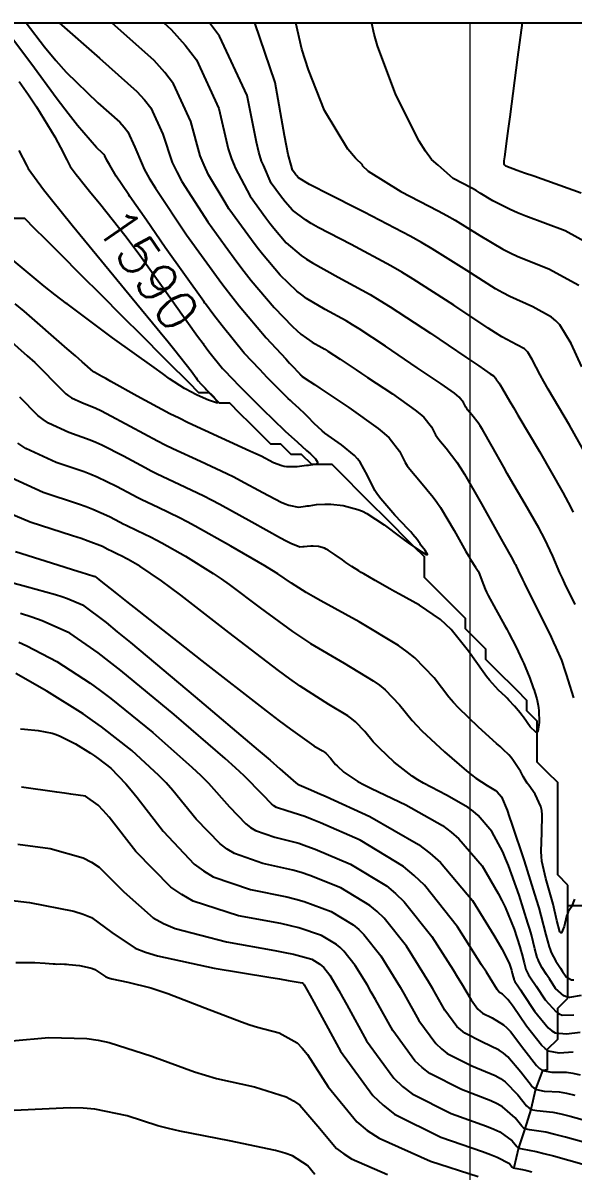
# Model space of a CAD drawing. Header units: metres. Extents: x 837117 to 838477, y 1189012 to 1191015.
# Drawn here: x 837632.9 to 837686.6, y 1190902 to 1191013.9 of the extents above; entities that cross this region are included whole.
import ezdxf

# ---------------------------------------------------------------- set-up
doc = ezdxf.new("R2010")
doc.units = ezdxf.units.M
doc.header["$LTSCALE"] = 0.3
doc.layers.add('COORD', color=7, linetype='Continuous', lineweight=20)
doc.layers.add('DRENAJE', color=5, linetype='Continuous', lineweight=25)
for name, color, linetype in [('COTAS 10', 1, 'Continuous'), ('COTAS INT', 252, 'Continuous'), ('MARCO IMP', 130, 'Continuous')]:
    doc.layers.add(name, color=color, linetype=linetype)
doc.styles.get("Standard").update_dxf_attribs({"font": 'simplex.shx'})

msp = doc.modelspace()

# ---------------------------------------------------------------- linework, layer by layer
at = {"layer": 'COORD'}
msp.add_line((837676.514, 1189013.872), (837676.514, 1191013.872), dxfattribs=at)
msp.add_lwpolyline([(837476.514, 1189013.872), (838476.514, 1189013.872), (838476.514, 1191013.872), (837476.514, 1191013.872)], close=True, dxfattribs=at)
at = {"layer": 'COTAS 10'}
for points, elevation in [([(837646.638, 1191013.872), (837647.368, 1191013.226), (837648.711, 1191011.719), (837649.832, 1191010.272), (837652.02, 1191005.542), (837652.931, 1191001.591), (837653.247, 1191000.635), (837653.49, 1191000), (837653.59, 1190999.739), (837655.059, 1190996.998), (837656.601, 1190994.872), (837656.991, 1190994.363), (837657.365, 1190993.888), (837658.581, 1190992.459), (837660.033, 1190991.212), (837660.556, 1190990.851), (837661.131, 1190990.484), (837663.644, 1190989.104), (837666.76, 1190987.401), (837667.715, 1190986.831), (837668.711, 1190986.217), (837672.642, 1190983.644), (837676.088, 1190981.301), (837676.777, 1190980.832), (837677.352, 1190980.442), (837678.474, 1190979.686), (837678.782, 1190979.468), (837678.844, 1190979.418), (837678.896, 1190979.372), (837679, 1190979.241), (837679.053, 1190979.135), (837679.074, 1190979.104), (837679.096, 1190979.073), (837679.198, 1190978.956), (837679.342, 1190978.767), (837679.392, 1190978.691), (837679.445, 1190978.605), (837679.674, 1190978.207), (837680.383, 1190976.986), (837680.74, 1190976.381), (837681.167, 1190975.66), (837683.287, 1190972.093), (837685.565, 1190968.113), (837686.091, 1190967.132), (837686.571, 1190966.203)], 1600), ([(837679.903, 1191000), (837679.893, 1191000.009), (837679.884, 1191000.021), (837679.875, 1191000.035), (837679.842, 1191000.101), (837679.829, 1191000.262), (837679.834, 1191000.335), (837679.842, 1191000.421), (837679.899, 1191000.833), (837680.14, 1191002.623), (837680.263, 1191003.576), (837680.412, 1191004.729), (837681.155, 1191010.545), (837681.606, 1191013.872)], 1610), ([(837632.535, 1191008.155), (837633.437, 1191006.854), (837634.216, 1191005.702), (837636.011, 1191002.79), (837636.848, 1191001.168), (837637.024, 1191000.829), (837637.175, 1191000.539), (837637.457, 1191000), (837637.516, 1190999.888), (837638.083, 1190999.109), (837638.376, 1190998.737), (837638.728, 1190998.299), (837639.401, 1190997.479), (837640.49, 1190996.151), (837642.828, 1190993.196), (837643.544, 1190992.246), (837644.29, 1190991.241), (837647.227, 1190987.141), (837647.688, 1190986.493), (837649.92, 1190983.359), (837650.464, 1190982.617), (837650.511, 1190982.553), (837651.035, 1190981.853), (837652.368, 1190980.198), (837653.46, 1190979.05), (837653.832, 1190978.669), (837654.234, 1190978.261), (837655.939, 1190976.558), (837657.668, 1190974.87), (837658.086, 1190974.47), (837658.477, 1190974.101), (837659.671, 1190973.011), (837660.561, 1190972.216), (837660.76, 1190972.032), (837660.939, 1190971.864), (837661.418, 1190971.386), (837661.629, 1190971.074), (837661.64, 1190971.01), (837661.631, 1190970.955), (837661.424, 1190970.84), (837660.943, 1190970.775), (837660.76, 1190970.753), (837660.556, 1190970.729), (837659.64, 1190970.626), (837658.646, 1190970.616), (837658.393, 1190970.651), (837658.15, 1190970.701), (837657.352, 1190971.018), (837656.125, 1190971.639), (837655.61, 1190971.881), (837655.02, 1190972.154), (837652.26, 1190973.395), (837649.023, 1190974.901), (837648.132, 1190975.341), (837647.243, 1190975.791), (837644.053, 1190977.501), (837641.487, 1190978.933), (837640.991, 1190979.208), (837640.589, 1190979.431), (837639.912, 1190979.796), (837639.845, 1190979.827), (837639.827, 1190979.839), (837639.81, 1190979.852), (837639.749, 1190979.912), (837638.681, 1190980.852), (837638.028, 1190981.421), (837637.22, 1190982.123), (837633.012, 1190985.771), (837632.157, 1190986.493)], 1590), ([(837679.922, 1191000), (837679.924, 1190999.981), (837679.951, 1190999.967), (837679.957, 1190999.963), (837679.963, 1190999.96), (837679.981, 1190999.949), (837681.118, 1190999.537), (837681.829, 1190999.281), (837682.712, 1190998.964), (837687.335, 1190997.303)], 1610), ([(837687.357, 1190919.087), (837686.194, 1190918.906), (837685.914, 1190918.96), (837685.651, 1190919.058), (837684.855, 1190919.785), (837684.24, 1190920.71), (837684.092, 1190920.933), (837683.954, 1190921.141), (837683.535, 1190921.775), (837683.213, 1190922.391), (837683.135, 1190922.588), (837683.062, 1190922.798), (837682.841, 1190923.65), (837682.49, 1190925.017), (837682.335, 1190925.55), (837682.155, 1190926.15), (837681.3, 1190928.875), (837680.269, 1190931.75), (837679.979, 1190932.445), (837679.688, 1190933.095), (837678.618, 1190935.075), (837677.283, 1190936.648), (837676.824, 1190937.041), (837676.326, 1190937.416), (837674.205, 1190938.618), (837671.978, 1190939.771), (837671.414, 1190940.115), (837670.871, 1190940.47), (837669.1, 1190941.843), (837667.674, 1190943.179), (837667.35, 1190943.511), (837667.057, 1190943.826), (837666.252, 1190944.829), (837665.345, 1190945.776), (837664.988, 1190946.057), (837664.584, 1190946.346), (837662.74, 1190947.456), (837659.936, 1190949.238), (837658.928, 1190949.951), (837657.818, 1190950.759), (837652.971, 1190954.47), (837648.293, 1190958.097), (837647.29, 1190958.852), (837646.413, 1190959.5), (837644.304, 1190960.939), (837643.17, 1190961.576), (837642.908, 1190961.718), (837642.668, 1190961.844), (837641.992, 1190962.176), (837641.466, 1190962.421), (837641.321, 1190962.493), (837641.177, 1190962.566), (837640.659, 1190962.844), (837639.263, 1190963.382), (837638.566, 1190963.62), (837637.734, 1190963.896), (837633.607, 1190965.213), (837629.027, 1190967.131)], 1600), ([(837686.765, 1190909.343), (837685.937, 1190909.528), (837685.235, 1190909.664), (837683.756, 1190909.744), (837683.006, 1190909.887), (837682.764, 1190910.062), (837682.508, 1190910.296), (837681.46, 1190911.63), (837680.183, 1190913.127), (837679.782, 1190913.464), (837679.36, 1190913.767), (837677.666, 1190914.578), (837676.002, 1190915.411), (837675.599, 1190915.728), (837675.22, 1190916.081), (837674.062, 1190917.666), (837672.88, 1190919.734), (837672.486, 1190920.392), (837672.063, 1190921.086), (837670.297, 1190923.901), (837668.127, 1190926.631), (837667.45, 1190927.271), (837666.74, 1190927.862), (837663.901, 1190929.581), (837660.875, 1190930.794), (837660.047, 1190931.067), (837659.224, 1190931.312), (837656.287, 1190931.967), (837653.524, 1190932.918), (837652.811, 1190933.35), (837652.12, 1190933.855), (837649.809, 1190936.287), (837647.528, 1190939.082), (837646.855, 1190939.816), (837646.164, 1190940.533), (837643.522, 1190942.979), (837640.574, 1190945.281), (837639.691, 1190945.907), (837638.778, 1190946.529), (837635.24, 1190948.734), (837632.204, 1190950.485)], 1610), ([(837632.205, 1190922.296), (837633.455, 1190922.312), (837633.772, 1190922.308), (837634.076, 1190922.299), (837635.071, 1190922.238), (837635.85, 1190922.174), (837636.019, 1190922.164), (837636.168, 1190922.158), (837636.535, 1190922.164), (837636.967, 1190922.156), (837637.156, 1190922.141), (837637.375, 1190922.12), (837638.417, 1190921.999), (837639.473, 1190921.793), (837639.7, 1190921.719), (837639.899, 1190921.638), (837640.384, 1190921.283), (837640.985, 1190920.899), (837641.258, 1190920.8), (837641.578, 1190920.704), (837643.115, 1190920.384), (837645.386, 1190919.821), (837646.168, 1190919.572), (837647.017, 1190919.283), (837650.634, 1190917.903), (837654.213, 1190916.527), (837655.037, 1190916.24), (837655.789, 1190915.994), (837657.903, 1190915.446), (837659.631, 1190914.47), (837660.141, 1190913.954), (837660.663, 1190913.333), (837662.659, 1190910.202), (837665.459, 1190906.762), (837666.488, 1190905.945), (837667.628, 1190905.188), (837672.659, 1190902.944), (837677.292, 1190901.435)], 1620)]:
    msp.add_lwpolyline(points, dxfattribs=dict(at, elevation=elevation))
at = {"layer": 'COTAS INT'}
for points, elevation in [([(837633.203, 1191013.872), (837634.995, 1191011.544), (837636.097, 1191010.228), (837637.125, 1191009.061), (837640.209, 1191006.083), (837642.339, 1191004.198), (837642.765, 1191003.72), (837643.121, 1191003.26), (837643.815, 1191001.759), (837644.564, 1191000), (837644.729, 1190999.613), (837645.224, 1190998.747), (837645.823, 1190997.764), (837648.856, 1190993.23), (837652.305, 1190988.467), (837652.619, 1190988.055), (837653.166, 1190987.338), (837653.986, 1190986.292), (837656.609, 1190983.2), (837658.526, 1190981.124), (837658.902, 1190980.719), (837659.21, 1190980.387), (837659.761, 1190979.798), (837659.863, 1190979.698), (837659.887, 1190979.675), (837659.91, 1190979.653), (837659.981, 1190979.589), (837660.042, 1190979.532), (837660.06, 1190979.515), (837660.078, 1190979.497), (837660.145, 1190979.427), (837660.88, 1190978.919), (837661.32, 1190978.625), (837661.862, 1190978.264), (837664.672, 1190976.409), (837667.547, 1190974.359), (837668.13, 1190973.876), (837668.62, 1190973.43), (837669.621, 1190972.126), (837670.178, 1190971.024), (837670.389, 1190970.706), (837670.625, 1190970.382), (837671.68, 1190969.164), (837672.923, 1190967.672), (837673.276, 1190967.175), (837673.634, 1190966.642), (837674.959, 1190964.413), (837676.099, 1190962.366), (837676.34, 1190961.946), (837676.548, 1190961.591), (837677.029, 1190960.842), (837677.287, 1190960.442), (837677.354, 1190960.306), (837677.42, 1190960.16), (837677.643, 1190959.546), (837677.985, 1190958.692), (837678.125, 1190958.396), (837678.286, 1190958.074), (837679.03, 1190956.695), (837679.863, 1190955.193), (837680.078, 1190954.793), (837680.287, 1190954.401), (837680.989, 1190953.046), (837681.596, 1190951.785), (837681.746, 1190951.453), (837681.888, 1190951.128), (837682.333, 1190950.015), (837682.678, 1190949.06), (837682.758, 1190948.835), (837682.829, 1190948.626), (837683.029, 1190948.016), (837683.153, 1190947.356), (837683.178, 1190947.117), (837683.199, 1190946.854), (837683.238, 1190945.698), (837683.114, 1190944.835), (837683.031, 1190944.756), (837682.927, 1190944.746), (837682.378, 1190945.289), (837681.726, 1190946.202), (837681.558, 1190946.426), (837681.395, 1190946.638), (837680.849, 1190947.298), (837680.299, 1190947.887), (837680.133, 1190948.054), (837679.961, 1190948.222), (837679.291, 1190948.842), (837678.411, 1190949.807), (837678.106, 1190950.193), (837677.776, 1190950.63), (837676.363, 1190952.638), (837674.668, 1190954.75), (837674.159, 1190955.254), (837673.632, 1190955.722), (837671.588, 1190957.121), (837669.611, 1190958.2), (837669.126, 1190958.468), (837668.669, 1190958.722), (837667.248, 1190959.528), (837666.144, 1190960.173), (837665.887, 1190960.327), (837665.651, 1190960.47), (837664.977, 1190960.893), (837664.403, 1190961.285), (837664.23, 1190961.407), (837664.052, 1190961.535), (837663.36, 1190962.047), (837662.663, 1190962.503), (837662.482, 1190962.595), (837662.306, 1190962.674), (837661.712, 1190962.836), (837661.204, 1190962.881), (837661.083, 1190962.886), (837660.969, 1190962.887), (837660.627, 1190962.864), (837660.34, 1190962.823), (837660.262, 1190962.812), (837660.184, 1190962.802), (837659.906, 1190962.769), (837659.022, 1190963.125), (837658.562, 1190963.36), (837658.009, 1190963.654), (837655.235, 1190965.208), (837652.091, 1190966.955), (837651.305, 1190967.371), (837650.555, 1190967.757), (837648.153, 1190968.907), (837646, 1190969.909), (837645.408, 1190970.202), (837644.817, 1190970.501), (837642.695, 1190971.638), (837640.598, 1190972.713), (837640.021, 1190972.973), (837639.447, 1190973.217), (837637.39, 1190973.963), (837635.409, 1190974.877), (837634.884, 1190975.228), (837634.368, 1190975.62), (837632.587, 1190977.39)], 1594), ([(837636.447, 1191013.872), (837640.358, 1191010.443), (837644.015, 1191007.207), (837644.747, 1191006.386), (837645.358, 1191005.597), (837646.55, 1191003.02), (837647.463, 1191000.273), (837647.596, 1191000), (837647.898, 1190999.377), (837648.412, 1190998.422), (837650.923, 1190994.486), (837652.619, 1190992.148), (837653.756, 1190990.581), (837654.473, 1190989.645), (837655.159, 1190988.773), (837657.394, 1190986.148), (837659.205, 1190984.285), (837659.626, 1190983.892), (837660.011, 1190983.552), (837661.109, 1190982.771), (837662.057, 1190982.253), (837662.348, 1190982.079), (837662.651, 1190981.892), (837663.848, 1190981.109), (837665.404, 1190980.061), (837665.934, 1190979.708), (837666.507, 1190979.327), (837668.935, 1190977.724), (837671.167, 1190976.144), (837671.617, 1190975.779), (837671.993, 1190975.445), (837672.747, 1190974.498), (837673.137, 1190973.728), (837673.284, 1190973.506), (837673.449, 1190973.279), (837674.186, 1190972.428), (837675.232, 1190971.062), (837675.591, 1190970.51), (837675.98, 1190969.884), (837677.635, 1190966.997), (837679.202, 1190964.153), (837679.534, 1190963.554), (837679.823, 1190963.036), (837680.501, 1190961.845), (837680.849, 1190961.238), (837680.929, 1190961.088), (837681.002, 1190960.946), (837681.209, 1190960.501), (837681.615, 1190959.64), (837681.813, 1190959.236), (837682.048, 1190958.759), (837683.21, 1190956.441), (837684.404, 1190954.027), (837684.66, 1190953.491), (837684.883, 1190953.012), (837685.419, 1190951.759), (837685.798, 1190950.662), (837685.923, 1190950.281), (837686.056, 1190949.867), (837686.607, 1190948.092)], 1596), ([(837686.764, 1190957.194), (837685.753, 1190959.252), (837685.508, 1190959.772), (837685.277, 1190960.271), (837684.569, 1190961.894), (837683.787, 1190963.575), (837683.51, 1190964.11), (837683.207, 1190964.675), (837681.894, 1190966.969), (837680.495, 1190969.348), (837680.137, 1190969.967), (837679.792, 1190970.569), (837678.655, 1190972.602), (837677.713, 1190974.244), (837677.491, 1190974.601), (837677.287, 1190974.914), (837676.692, 1190975.692), (837676.273, 1190976.176), (837676.179, 1190976.305), (837676.095, 1190976.431), (837675.873, 1190976.869), (837675.445, 1190977.408), (837675.23, 1190977.598), (837674.974, 1190977.806), (837673.704, 1190978.705), (837671.93, 1190979.885), (837671.356, 1190980.27), (837670.746, 1190980.681), (837668.245, 1190982.376), (837665.681, 1190984.055), (837665.032, 1190984.455), (837664.409, 1190984.827), (837662.376, 1190985.938), (837660.571, 1190987.018), (837660.091, 1190987.372), (837659.619, 1190987.748), (837657.987, 1190989.304), (837656.262, 1190991.33), (837655.732, 1190992.004), (837655.179, 1190992.726), (837652.991, 1190995.742), (837652.619, 1190996.366), (837651.001, 1190999.08), (837650.576, 1191000), (837650.573, 1191000.006), (837650.197, 1191000.932), (837649.285, 1191004.281), (837647.595, 1191007.935), (837646.729, 1191009.052), (837645.691, 1191010.216), (837641.561, 1191013.872)], 1598), ([(837688.482, 1190970.611), (837686.191, 1190974.68), (837684.127, 1190978.194), (837683.703, 1190978.936), (837683.343, 1190979.579), (837682.577, 1190981.066), (837682.133, 1190981.796), (837681.977, 1190981.961), (837681.805, 1190982.11), (837681.066, 1190982.514), (837679.614, 1190983.286), (837678.994, 1190983.667), (837678.28, 1190984.12), (837674.911, 1190986.36), (837670.953, 1190988.916), (837669.867, 1190989.569), (837668.785, 1190990.198), (837664.911, 1190992.271), (837661.692, 1190993.951), (837661.021, 1190994.331), (837660.448, 1190994.675), (837659.175, 1190995.614), (837658.467, 1190996.445), (837658.25, 1190996.721), (837658.023, 1190997.018), (837657.126, 1190998.254), (837656.355, 1191000), (837656.18, 1191000.397), (837655.922, 1191001.264), (837655.665, 1191002.251), (837654.755, 1191006.803), (837652.086, 1191012.596), (837651.101, 1191013.872)], 1602), ([(837687.418, 1190980.373), (837686.367, 1190982.633), (837685.27, 1190984.437), (837684.883, 1190984.844), (837684.46, 1190985.213), (837682.633, 1190986.212), (837680.389, 1190987.205), (837679.703, 1190987.57), (837678.989, 1190987.974), (837676.179, 1190989.757), (837672.825, 1190991.867), (837671.768, 1190992.477), (837670.656, 1190993.099), (837666.179, 1190995.438), (837662.252, 1190997.417), (837661.487, 1190997.811), (837660.862, 1190998.139), (837659.768, 1190998.769), (837659.57, 1190999.003), (837659.509, 1190999.08), (837659.445, 1190999.163), (837659.194, 1190999.51), (837659.059, 1191000), (837658.769, 1191001.055), (837658.596, 1191001.894), (837658.399, 1191002.91), (837657.49, 1191008.064), (837655.516, 1191013.872)], 1604), ([(837666.055, 1191000), (837665.347, 1191000.693), (837664.573, 1191001.581), (837662.324, 1191005.328), (837660.757, 1191009.296), (837660.412, 1191010.323), (837660.107, 1191011.318), (837659.508, 1191013.872)], 1606), ([(837689.77, 1190991.418), (837685.768, 1190993.606), (837681.938, 1190995.044), (837681.12, 1190995.378), (837680.408, 1190995.683), (837678.714, 1190996.552), (837677.508, 1190997.3), (837677.104, 1190997.53), (837676.669, 1190997.769), (837674.847, 1190998.714), (837673.407, 1191000), (837672.763, 1191000.575), (837672.164, 1191001.393), (837671.555, 1191002.341), (837669.275, 1191006.858), (837667.469, 1191011.659), (837667.158, 1191012.787), (837666.929, 1191013.828), (837666.927, 1191013.872)], 1608), ([(837629.943, 1190984.41), (837633.324, 1190981.426), (837634.045, 1190980.765), (837634.674, 1190980.177), (837636.168, 1190978.651), (837637.089, 1190977.736), (837637.355, 1190977.533), (837637.627, 1190977.352), (837638.651, 1190976.879), (837640.018, 1190976.324), (837640.506, 1190976.091), (837641.042, 1190975.823), (837643.374, 1190974.57), (837646.03, 1190973.146), (837646.77, 1190972.771), (837647.511, 1190972.405), (837650.207, 1190971.151), (837652.788, 1190969.956), (837653.457, 1190969.626), (837654.108, 1190969.297), (837656.294, 1190968.113), (837658.08, 1190967.178), (837658.478, 1190967.005), (837658.834, 1190966.871), (837659.773, 1190966.698), (837660.445, 1190966.777), (837660.634, 1190966.801), (837660.823, 1190966.827), (837661.516, 1190966.928), (837662.344, 1190966.982), (837662.618, 1190966.979), (837662.913, 1190966.967), (837664.14, 1190966.858), (837665.576, 1190966.466), (837666.002, 1190966.277), (837666.441, 1190966.052), (837668.126, 1190964.95), (837669.731, 1190963.758), (837670.118, 1190963.477), (837670.48, 1190963.218), (837671.582, 1190962.46), (837672.24, 1190962.083), (837672.323, 1190962.064), (837672.363, 1190962.082), (837672.145, 1190962.456), (837671.72, 1190962.995), (837671.628, 1190963.117), (837671.547, 1190963.228), (837671.351, 1190963.528), (837670.942, 1190964.029), (837670.728, 1190964.265), (837670.47, 1190964.543), (837669.174, 1190965.9), (837667.801, 1190967.485), (837667.494, 1190967.907), (837667.22, 1190968.321), (837666.494, 1190969.754), (837665.791, 1190971.057), (837665.53, 1190971.389), (837665.241, 1190971.708), (837663.96, 1190972.756), (837662.66, 1190973.664), (837662.358, 1190973.894), (837662.083, 1190974.116), (837661.301, 1190974.842), (837660.701, 1190975.471), (837660.54, 1190975.632), (837660.381, 1190975.788), (837659.826, 1190976.3), (837659.194, 1190976.877), (837658.987, 1190977.073), (837658.765, 1190977.284), (837657.85, 1190978.178), (837656.722, 1190979.324), (837656.367, 1190979.694), (837655.993, 1190980.087), (837654.488, 1190981.699), (837652.318, 1190984.347), (837651.525, 1190985.393), (837650.71, 1190986.493), (837650.649, 1190986.575), (837650.532, 1190986.739), (837646.788, 1190991.974), (837644.936, 1190994.649), (837643.34, 1190996.951), (837643.233, 1190997.106), (837642.549, 1190998.118), (837641.996, 1190998.954), (837641.375, 1191000), (837641.08, 1191000.498), (837640.884, 1191000.923), (837640.783, 1191001.053), (837640.662, 1191001.189), (837640.059, 1191001.722), (837638.219, 1191003.885), (837637.319, 1191005.047), (837636.249, 1191006.453), (837633.657, 1191009.949), (837631.703, 1191012.582)], 1592), ([(837632.505, 1191001.429), (837633.255, 1191000), (837633.411, 1190999.702), (837634.915, 1190997.636), (837635.692, 1190996.651), (837636.625, 1190995.486), (837637.71, 1190994.163), (837641.299, 1190989.788), (837644.019, 1190986.493), (837645.99, 1190984.106), (837646.581, 1190983.383), (837646.935, 1190982.951), (837647.726, 1190981.977), (837649.303, 1190979.973), (837649.798, 1190979.278), (837649.906, 1190979.13), (837650.002, 1190979.002), (837650.247, 1190978.698), (837650.537, 1190978.398), (837650.662, 1190978.273), (837650.806, 1190978.128), (837651.485, 1190977.453), (837651.899, 1190976.916), (837651.875, 1190976.859), (837651.792, 1190976.842), (837650.989, 1190977.111), (837649.906, 1190977.604), (837649.646, 1190977.729), (837649.403, 1190977.848), (837648.666, 1190978.233), (837647.209, 1190979.205), (837646.513, 1190979.694), (837645.688, 1190980.279), (837641.651, 1190983.185), (837637.201, 1190986.493), (837637.155, 1190986.527), (837636.041, 1190987.386), (837634.984, 1190988.216), (837631.641, 1190990.977)], 1588), ([(837665.97, 1191000), (837665.977, 1190999.992), (837666.574, 1190999.441), (837669.77, 1190997.446), (837673.388, 1190995.571), (837674.25, 1190995.096), (837675.052, 1190994.641), (837677.446, 1190993.154), (837679.699, 1190991.829), (837680.412, 1190991.474), (837681.163, 1190991.125), (837684.201, 1190989.909), (837687.115, 1190988.315)], 1606), ([(837686.697, 1190928.487), (837686.403, 1190927.744), (837686.085, 1190927.249), (837686.005, 1190927.053), (837685.928, 1190926.831), (837685.679, 1190925.817), (837685.433, 1190925.186), (837685.357, 1190925.205), (837685.278, 1190925.309), (837684.968, 1190926.385), (837684.602, 1190928.005), (837684.488, 1190928.452), (837684.368, 1190928.898), (837683.889, 1190930.505), (837683.518, 1190932.166), (837683.466, 1190932.647), (837683.437, 1190933.137), (837683.516, 1190934.983), (837683.55, 1190936.713), (837683.493, 1190937.13), (837683.407, 1190937.519), (837682.854, 1190938.702), (837682.225, 1190939.581), (837682.091, 1190939.779), (837681.974, 1190939.957), (837681.698, 1190940.437), (837681.493, 1190940.827), (837681.421, 1190940.948), (837681.343, 1190941.076), (837681.007, 1190941.586), (837680.667, 1190942.066), (837680.587, 1190942.175), (837680.513, 1190942.274), (837680.296, 1190942.544), (837679.733, 1190943.079), (837679.442, 1190943.344), (837679.091, 1190943.661), (837677.334, 1190945.231), (837675.365, 1190947.125), (837674.881, 1190947.646), (837674.424, 1190948.166), (837672.993, 1190950.035), (837671.109, 1190952.004), (837670.365, 1190952.587), (837669.526, 1190953.187), (837665.694, 1190955.494), (837661.969, 1190957.546), (837661.198, 1190957.985), (837660.539, 1190958.369), (837659.096, 1190959.289), (837657.759, 1190960.178), (837657.165, 1190960.541), (837656.476, 1190960.955), (837653.179, 1190962.874), (837649.705, 1190964.825), (837648.903, 1190965.259), (837648.17, 1190965.647), (837646.099, 1190966.664), (837644.489, 1190967.413), (837644.045, 1190967.632), (837643.603, 1190967.856), (837642.016, 1190968.707), (837640.153, 1190969.603), (837639.536, 1190969.855), (837638.876, 1190970.11), (837636.129, 1190971.046), (837633.192, 1190972.402), (837632.412, 1190972.922)], 1596), ([(837630.974, 1190969.928), (837634.868, 1190968.129), (837638.305, 1190967.003), (837639.051, 1190966.738), (837639.708, 1190966.493), (837641.338, 1190965.775), (837642.39, 1190965.211), (837642.683, 1190965.062), (837642.977, 1190964.917), (837644.046, 1190964.42), (837645.419, 1190963.746), (837645.905, 1190963.488), (837646.437, 1190963.2), (837648.742, 1190961.907), (837651.445, 1190960.227), (837652.228, 1190959.697), (837653.026, 1190959.137), (837656.034, 1190956.88), (837659.178, 1190954.564), (837660.063, 1190953.968), (837660.953, 1190953.392), (837664.217, 1190951.475), (837667.055, 1190949.767), (837667.677, 1190949.322), (837668.227, 1190948.89), (837669.623, 1190947.432), (837670.861, 1190945.889), (837671.313, 1190945.403), (837671.812, 1190944.892), (837674.005, 1190942.836), (837676.164, 1190940.983), (837676.641, 1190940.599), (837677.065, 1190940.273), (837678.161, 1190939.561), (837678.834, 1190939.18), (837678.992, 1190939.061), (837679.138, 1190938.936), (837679.561, 1190938.437), (837680.112, 1190937.154), (837680.337, 1190936.534), (837680.594, 1190935.801), (837681.787, 1190932.199), (837682.963, 1190928.453), (837683.209, 1190927.628), (837683.422, 1190926.895), (837683.905, 1190925.017), (837684.209, 1190923.845), (837684.309, 1190923.558), (837684.416, 1190923.286), (837684.859, 1190922.44), (837685.313, 1190921.751), (837685.427, 1190921.579), (837685.535, 1190921.416), (837685.882, 1190920.893), (837686.409, 1190920.617), (837686.63, 1190920.608)], 1598), ([(837632.187, 1190962.346), (837636.926, 1190960.864), (837637.839, 1190960.579), (837638.578, 1190960.348), (837639.804, 1190959.97), (837639.886, 1190959.947), (837639.904, 1190959.941), (837639.92, 1190959.936), (837639.962, 1190959.917), (837640.038, 1190959.86), (837640.075, 1190959.829), (837640.12, 1190959.793), (837640.339, 1190959.609), (837642.034, 1190958.263), (837643.008, 1190957.494), (837644.202, 1190956.552), (837650.339, 1190951.721), (837656.617, 1190946.829), (837657.9, 1190945.85), (837658.986, 1190945.033), (837661.263, 1190943.436), (837662.113, 1190942.925), (837662.299, 1190942.792), (837662.464, 1190942.662), (837662.882, 1190942.226), (837663.253, 1190941.764), (837663.388, 1190941.618), (837663.537, 1190941.465), (837664.194, 1190940.849), (837665.578, 1190939.958), (837666.186, 1190939.631), (837666.892, 1190939.269), (837670.25, 1190937.675), (837673.818, 1190935.652), (837674.656, 1190935.021), (837675.428, 1190934.36), (837677.675, 1190931.713), (837679.264, 1190929.036), (837679.622, 1190928.355), (837679.944, 1190927.7), (837680.813, 1190925.551), (837681.348, 1190923.846), (837681.46, 1190923.471), (837681.557, 1190923.138), (837681.777, 1190922.283), (837681.915, 1190921.75), (837681.961, 1190921.619), (837682.009, 1190921.495), (837682.211, 1190921.11), (837682.594, 1190920.532), (837682.757, 1190920.286), (837682.945, 1190920.004), (837683.828, 1190918.677), (837684.894, 1190917.499), (837685.197, 1190917.311), (837685.503, 1190917.183), (837686.637, 1190917.218)], 1602), ([(837630.109, 1190959.78), (837633.261, 1190958.957), (837636.08, 1190958.185), (837636.704, 1190957.987), (837637.261, 1190957.796), (837638.711, 1190957.163), (837641.01, 1190955.431), (837642.103, 1190954.548), (837643.394, 1190953.489), (837649.701, 1190948.206), (837655.831, 1190943.011), (837657.009, 1190942.009), (837657.962, 1190941.195), (837659.53, 1190939.829), (837659.637, 1190939.717), (837659.669, 1190939.693), (837659.701, 1190939.674), (837659.829, 1190939.63), (837660.969, 1190939.141), (837661.64, 1190938.841), (837662.465, 1190938.47), (837666.731, 1190936.532), (837671.472, 1190933.815), (837672.597, 1190932.952), (837673.64, 1190932.041), (837676.731, 1190928.351), (837678.84, 1190924.977), (837679.264, 1190924.265), (837679.62, 1190923.649), (837680.326, 1190922.227), (837680.541, 1190921.543), (837680.586, 1190921.393), (837680.625, 1190921.259), (837680.713, 1190920.916), (837680.768, 1190920.702), (837680.787, 1190920.65), (837680.806, 1190920.6), (837680.887, 1190920.445), (837681.235, 1190919.922), (837681.422, 1190919.64), (837681.65, 1190919.298), (837682.801, 1190917.569), (837684.136, 1190915.94), (837684.48, 1190915.662), (837684.812, 1190915.459), (837685.917, 1190915.35), (837687.23, 1190915.516)], 1604), ([(837686.565, 1190913.565), (837685.196, 1190913.481), (837684.159, 1190913.678), (837683.825, 1190913.92), (837683.47, 1190914.244), (837682.02, 1190916.09), (837680.697, 1190918.018), (837680.422, 1190918.393), (837680.187, 1190918.699), (837679.67, 1190919.232), (837679.434, 1190919.35), (837679.377, 1190919.395), (837679.323, 1190919.445), (837679.159, 1190919.67), (837678.478, 1190920.765), (837678.099, 1190921.364), (837677.636, 1190922.092), (837675.277, 1190925.788), (837672.058, 1190929.838), (837671.054, 1190930.788), (837670.001, 1190931.665), (837665.788, 1190934.215), (837661.935, 1190935.911), (837661.109, 1190936.25), (837660.387, 1190936.531), (837658.648, 1190937.075), (837657.642, 1190937.422), (837657.383, 1190937.579), (837657.131, 1190937.763), (837656.29, 1190938.648), (837654.484, 1190940.491), (837653.624, 1190941.278), (837652.609, 1190942.185), (837647.642, 1190946.463), (837642.439, 1190950.761), (837641.275, 1190951.681), (837640.231, 1190952.484), (837637.46, 1190954.408), (837634.769, 1190955.614), (837633.775, 1190955.965), (837632.674, 1190956.322)], 1606), ([(837632.508, 1190953.526), (837633.295, 1190953.177), (837636.209, 1190951.653), (837639.452, 1190949.537), (837640.448, 1190948.815), (837641.485, 1190948.034), (837645.582, 1190944.721), (837649.387, 1190941.359), (837650.24, 1190940.547), (837651.006, 1190939.786), (837653.049, 1190937.468), (837654.625, 1190935.809), (837655.097, 1190935.465), (837655.583, 1190935.17), (837657.468, 1190934.521), (837659.805, 1190933.922), (837660.578, 1190933.658), (837661.405, 1190933.353), (837664.844, 1190931.898), (837668.371, 1190929.764), (837669.252, 1190929.03), (837670.093, 1190928.234), (837672.787, 1190924.844), (837674.85, 1190921.589), (837675.292, 1190920.878), (837675.679, 1190920.25), (837676.611, 1190918.668), (837677.272, 1190917.763), (837677.488, 1190917.561), (837677.718, 1190917.381), (837678.668, 1190916.905), (837679.774, 1190916.233), (837680.102, 1190915.929), (837680.44, 1190915.573), (837681.74, 1190913.86), (837682.989, 1190912.27), (837683.295, 1190911.991), (837683.582, 1190911.782), (837684.476, 1190911.613), (837685.9, 1190911.615), (837686.523, 1190911.514), (837687.244, 1190911.37)], 1608), ([(837632.655, 1190945.095), (837633.05, 1190945.05), (837634.401, 1190944.917), (837635.741, 1190944.653), (837636.13, 1190944.525), (837636.526, 1190944.373), (837638.024, 1190943.626), (837639.493, 1190942.711), (837639.871, 1190942.453), (837640.238, 1190942.193), (837641.462, 1190941.237), (837642.942, 1190939.708), (837643.47, 1190939.086), (837644.049, 1190938.378), (837646.569, 1190935.106), (837649.614, 1190931.901), (837650.525, 1190931.236), (837651.465, 1190930.667), (837655.106, 1190929.413), (837658.642, 1190928.702), (837659.516, 1190928.475), (837660.344, 1190928.236), (837662.958, 1190927.264), (837665.11, 1190925.961), (837665.649, 1190925.513), (837666.162, 1190925.027), (837667.807, 1190922.958), (837669.277, 1190920.583), (837669.679, 1190919.906), (837670.08, 1190919.219), (837671.514, 1190916.665), (837673.169, 1190914.399), (837673.71, 1190913.894), (837674.286, 1190913.442), (837676.665, 1190912.251), (837678.946, 1190911.3), (837679.461, 1190910.999), (837679.926, 1190910.682), (837681.18, 1190909.4), (837682.027, 1190908.321), (837682.234, 1190908.132), (837682.43, 1190907.991), (837683.036, 1190907.876), (837684.57, 1190907.713), (837685.351, 1190907.542), (837686.286, 1190907.316), (837690.946, 1190906.042)], 1612), ([(837691.083, 1190903.821), (837685.806, 1190905.289), (837684.765, 1190905.556), (837683.905, 1190905.763), (837682.315, 1190906.007), (837681.853, 1190906.095), (837681.704, 1190906.203), (837681.546, 1190906.347), (837680.9, 1190907.17), (837679.668, 1190908.237), (837679.141, 1190908.535), (837678.533, 1190908.834), (837675.663, 1190909.925), (837672.57, 1190911.473), (837671.821, 1190912.061), (837671.118, 1190912.717), (837668.966, 1190915.663), (837667.281, 1190918.704), (837666.873, 1190919.419), (837666.49, 1190920.081), (837665.317, 1190922.014), (837664.196, 1190923.424), (837663.847, 1190923.754), (837663.48, 1190924.059), (837662.014, 1190924.947), (837659.814, 1190925.678), (837658.985, 1190925.884), (837658.06, 1190926.092), (837653.926, 1190926.858), (837649.498, 1190928.292), (837648.388, 1190928.921), (837647.329, 1190929.651), (837643.926, 1190933.123), (837641.3, 1190936.463), (837640.732, 1190937.109), (837640.233, 1190937.634), (837639.004, 1190938.522), (837637.573, 1190938.717), (837636.947, 1190938.806), (837636.221, 1190938.909), (837632.768, 1190939.404)], 1614), ([(837632.416, 1190933.832), (837635.57, 1190933.426), (837638.781, 1190932.506), (837639.579, 1190932.082), (837640.337, 1190931.585), (837642.745, 1190929.177), (837645.586, 1190926.673), (837646.617, 1190926.115), (837647.755, 1190925.616), (837652.745, 1190924.304), (837657.479, 1190923.482), (837658.454, 1190923.293), (837659.284, 1190923.119), (837661.071, 1190922.63), (837661.85, 1190922.158), (837662.045, 1190921.996), (837662.231, 1190921.82), (837662.826, 1190921.071), (837663.703, 1190919.578), (837664.067, 1190918.933), (837664.482, 1190918.188), (837666.418, 1190914.662), (837669.067, 1190911.035), (837669.932, 1190910.227), (837670.854, 1190909.503), (837674.662, 1190907.598), (837678.119, 1190906.368), (837678.821, 1190906.07), (837679.411, 1190905.791), (837680.62, 1190904.94), (837681.065, 1190904.373), (837681.174, 1190904.274), (837681.277, 1190904.199), (837681.595, 1190904.139), (837682.956, 1190903.894), (837683.715, 1190903.703), (837684.641, 1190903.459), (837689.365, 1190902.135)], 1616), ([(837629.303, 1190928.644), (837633.548, 1190928.15), (837637.851, 1190927.312), (837638.778, 1190927.01), (837639.59, 1190926.678), (837641.564, 1190925.23), (837643.843, 1190923.695), (837644.847, 1190923.309), (837646.012, 1190922.94), (837651.564, 1190921.75), (837656.897, 1190920.872), (837657.923, 1190920.701), (837658.754, 1190920.561), (837660.127, 1190920.313), (837660.22, 1190920.257), (837660.243, 1190920.237), (837660.265, 1190920.216), (837660.336, 1190920.127), (837660.917, 1190919.075), (837661.26, 1190918.447), (837661.683, 1190917.673), (837663.869, 1190913.66), (837667.015, 1190909.353), (837668.043, 1190908.393), (837669.138, 1190907.534), (837673.66, 1190905.271), (837677.705, 1190903.901), (837678.5, 1190903.605), (837679.154, 1190903.346), (837680.34, 1190902.71), (837680.584, 1190902.399), (837680.644, 1190902.344), (837680.7, 1190902.303), (837680.875, 1190902.27), (837681.621, 1190902.136), (837682.038, 1190902.031), (837682.545, 1190901.898)], 1618), ([(837631.826, 1190914.658), (837635.418, 1190914.988), (837639.144, 1190914.907), (837640.224, 1190914.742), (837641.326, 1190914.515), (837645.479, 1190913.179), (837649.623, 1190911.661), (837650.718, 1190911.319), (837651.791, 1190911.011), (837655.479, 1190910.18), (837658.58, 1190909.224), (837659.284, 1190908.837), (837659.92, 1190908.396), (837661.657, 1190906.359), (837663.487, 1190904.188), (837664.182, 1190903.662), (837664.958, 1190903.168), (837668.44, 1190901.657)], 1622), ([(837661.38, 1190901.657), (837660.656, 1190902.517), (837659.178, 1190903.459), (837658.428, 1190903.719), (837657.53, 1190903.979), (837653.055, 1190904.915), (837648.212, 1190905.857), (837647.082, 1190906.12), (837646.043, 1190906.385), (837643.055, 1190907.348), (837639.91, 1190908.018), (837638.773, 1190908.097), (837637.521, 1190908.131), (837632.038, 1190907.87)], 1624)]:
    msp.add_lwpolyline(points, dxfattribs=dict(at, elevation=elevation))
at = {"layer": 'DRENAJE'}
for p, q in [((837686.053, 1190918.843), (837686.053, 1190929.839)), ((837683.582, 1190911.782), (837682.885, 1190909.975)), ((837684.053, 1190911.845), (837683.582, 1190911.782)), ((837682.885, 1190909.975), (837682.43, 1190907.991)), ((837682.43, 1190907.991), (837681.853, 1190906.095)), ((837681.853, 1190906.095), (837681.226, 1190904.237)), ((837681.226, 1190904.237), (837680.788, 1190902.286))]:
    msp.add_line(p, q, dxfattribs=at)
for points in [[(837633.07, 1190994.817, 0), (837632.071, 1190994.817, 0), (837631.071, 1190995.817, 0), (837630.071, 1190996.816, 0), (837629.072, 1190997.816, 0), (837628.072, 1190998.816, 0), (837627.072, 1190999.815, 0), (837626.073, 1190999.815, 0), (837625.073, 1191000.815, 0), (837624.073, 1191000.815, 0), (837623.074, 1191001.815, 0), (837622.074, 1191002.814, 0), (837621.075, 1191003.814, 0), (837618.076, 1191003.814, 0), (837617.076, 1191004.814, 0), (837616.076, 1191004.814, 0), (837615.077, 1191005.813, 0), (837614.077, 1191006.813, 0), (837611.078, 1191006.813, 0), (837609.079, 1191008.812, 0), (837598.082, 1191008.812, 0), (837597.083, 1191009.812, 0)], [(837686.053, 1190929.839, 0), (837685.053, 1190930.839, 0), (837685.053, 1190939.836, 0), (837684.053, 1190940.835, 0), (837683.054, 1190941.835, 0), (837683.054, 1190945.834, 0), (837682.054, 1190946.833, 0), (837682.054, 1190947.833, 0), (837681.054, 1190948.833, 0), (837679.055, 1190950.832, 0), (837678.055, 1190951.832, 0), (837678.055, 1190952.831, 0), (837677.056, 1190953.831, 0), (837676.056, 1190954.831, 0), (837676.056, 1190955.83, 0), (837674.057, 1190957.83, 0), (837673.057, 1190958.829, 0), (837672.057, 1190959.829, 0), (837672.057, 1190961.828, 0), (837671.058, 1190962.828, 0), (837670.058, 1190963.827, 0), (837669.058, 1190964.827, 0), (837668.059, 1190965.827, 0), (837667.059, 1190966.826, 0), (837666.059, 1190967.826, 0), (837664.06, 1190969.825, 0), (837663.06, 1190970.825, 0), (837661.061, 1190970.825, 0), (837660.061, 1190971.825, 0), (837659.062, 1190971.825, 0), (837658.062, 1190972.824, 0), (837657.062, 1190972.824, 0), (837656.063, 1190973.824, 0), (837655.063, 1190974.824, 0), (837654.063, 1190975.823, 0), (837653.064, 1190976.823, 0), (837652.064, 1190976.823, 0), (837651.064, 1190977.823, 0), (837650.065, 1190977.823, 0), (837649.065, 1190978.822, 0), (837647.066, 1190980.822, 0), (837646.066, 1190981.821, 0), (837645.066, 1190982.821, 0), (837644.067, 1190983.821, 0), (837643.067, 1190984.82, 0), (837642.067, 1190985.82, 0), (837641.068, 1190986.82, 0), (837640.068, 1190987.819, 0), (837639.068, 1190988.819, 0), (837638.069, 1190989.819, 0), (837637.069, 1190990.818, 0), (837635.07, 1190992.818, 0), (837634.07, 1190993.817, 0), (837633.07, 1190994.817, 0)], [(837704.047, 1190926.84, 0), (837703.047, 1190927.84, 0), (837686.053, 1190927.84, 0)], [(837684.053, 1190911.845, 0), (837684.053, 1190913.844, 0), (837685.053, 1190914.844, 0), (837685.053, 1190917.843, 0), (837686.053, 1190918.843, 0)]]:
    msp.add_polyline3d(points, dxfattribs=at)
at = {"layer": 'MARCO IMP'}
msp.add_lwpolyline([(837116.514, 1189053.872), (837116.514, 1191013.872), (838476.514, 1191013.872), (838476.514, 1189053.872), (837116.514, 1189053.872)], dxfattribs=at)

# ---------------------------------------------------------------- texts
at = {"layer": 'COTAS 10', "insert": (837639.854, 1190994.155, 1590), "char_height": 3.8, "attachment_point": 7, "rotation": 304.5872}
msp.add_mtext('1590', dxfattribs=at)

doc.saveas('drawing.dxf')
